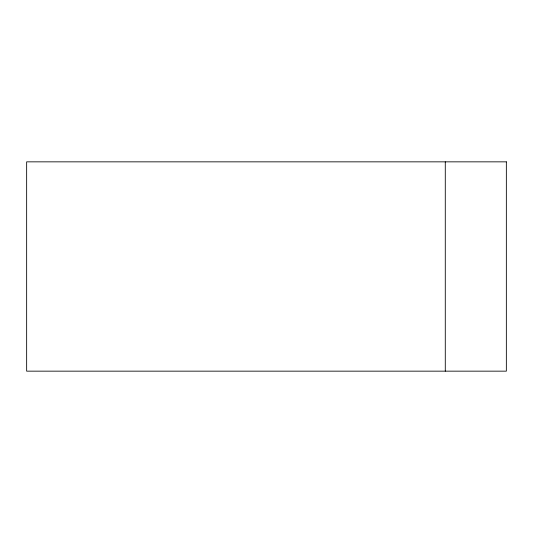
<?xml version="1.0" encoding="UTF-8"?>
<svg xmlns="http://www.w3.org/2000/svg" width="533" height="533" viewBox="0 0 533 533"><rect width="100%" height="100%" fill="white"/><g stroke="black" fill="none" stroke-linecap="round" stroke-linejoin="round"><path stroke-width="0.8" d="M445.282 161.845L445.282 371.155M506.35 161.845L26.65 161.845L26.65 371.155L506.35 371.155L506.35 161.845"/></g></svg>
